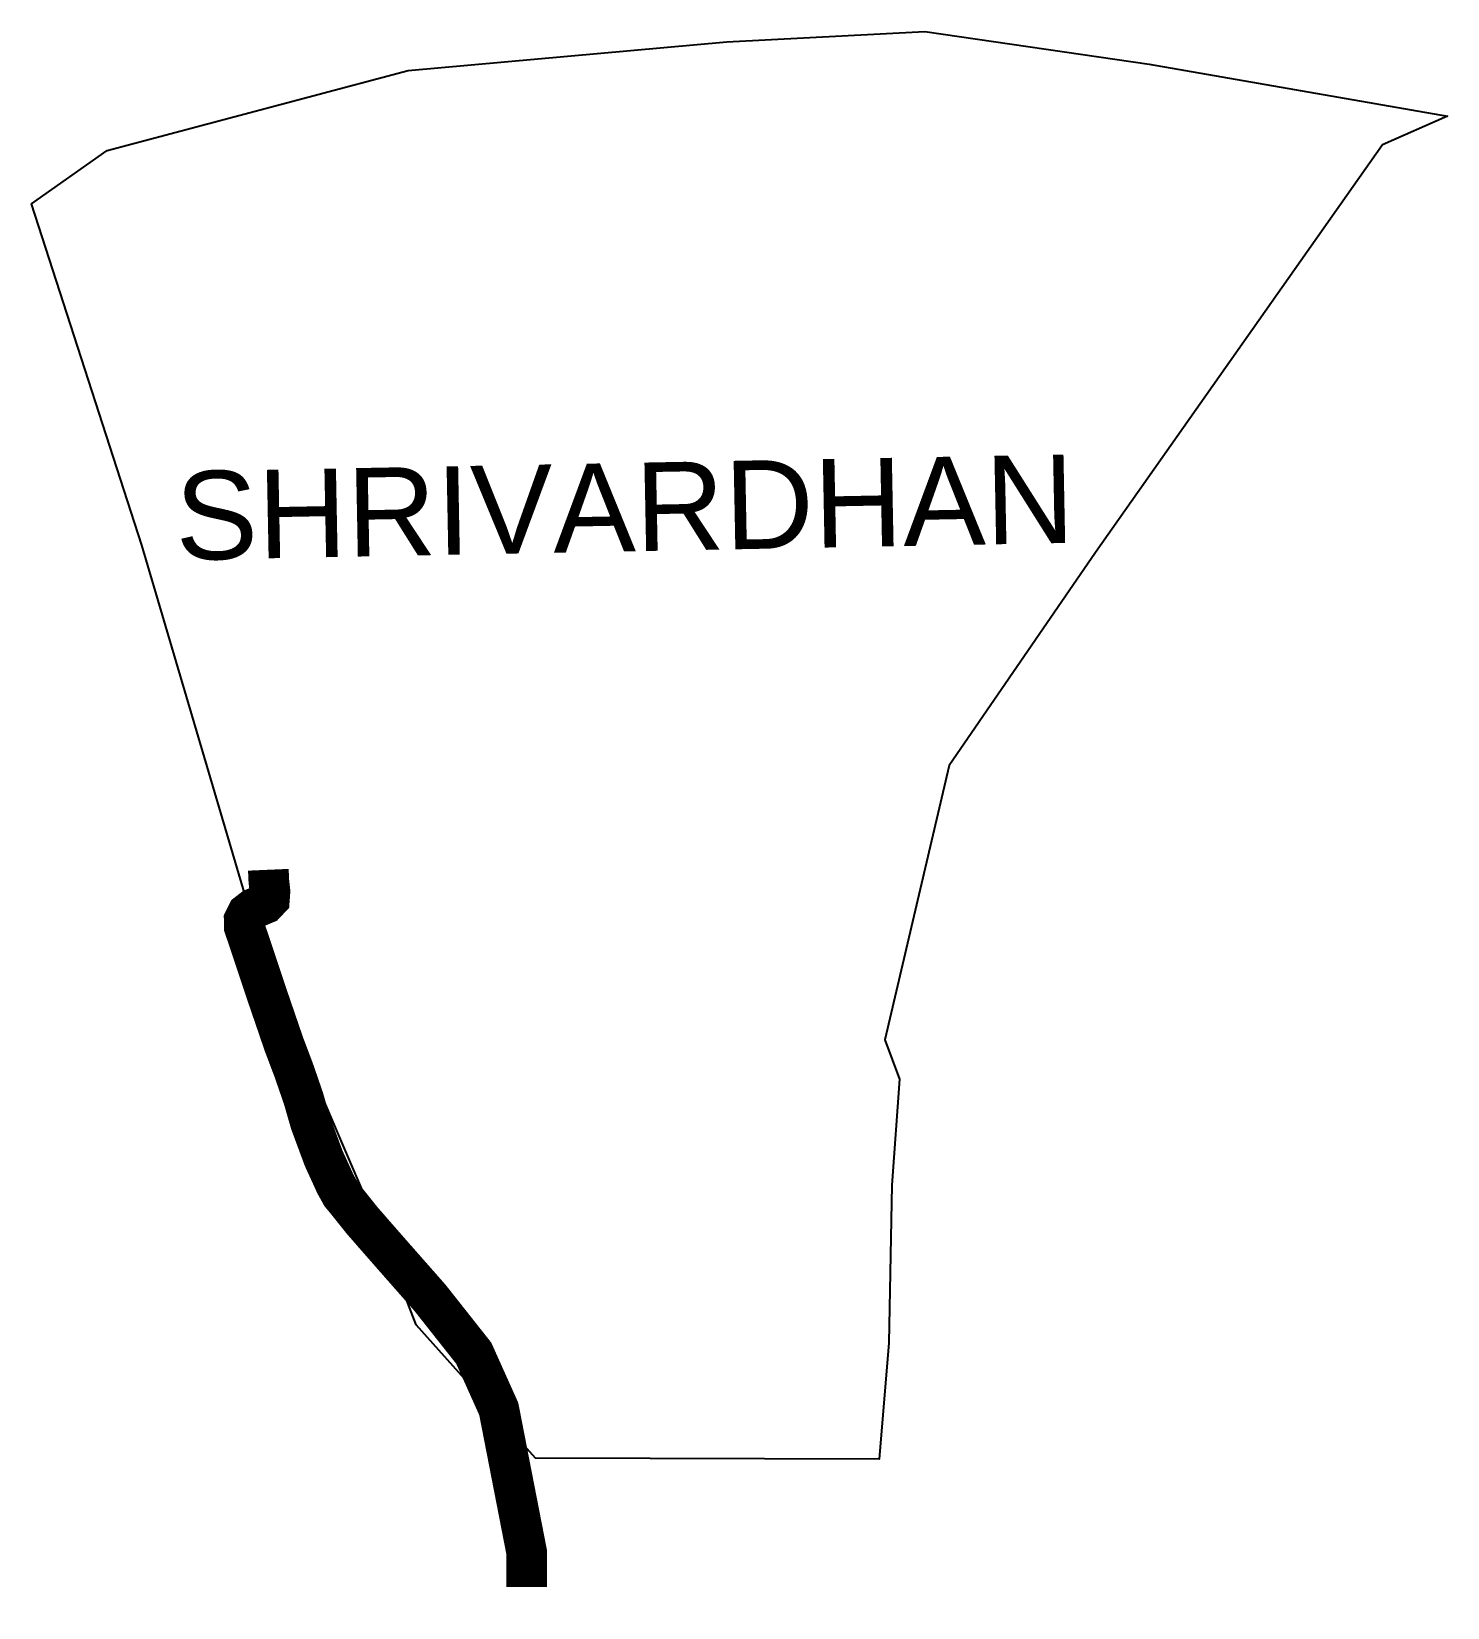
# Model space of a CAD drawing. Header units: metres. Extents: x 289336 to 291077, y 1994685 to 1996622.
import ezdxf

# ---------------------------------------------------------------- set-up
doc = ezdxf.new("R2010")
doc.units = ezdxf.units.M
for name, color, linetype in [('UNPROTECTED', 130, 'Continuous'), ('village', 3, 'Continuous'), ('VILLAGE NAME', 250, 'Continuous')]:
    doc.layers.add(name, color=color, linetype=linetype)
doc.styles.get("Standard").update_dxf_attribs({"font": 'simplex.shx'})

msp = doc.modelspace()

# ---------------------------------------------------------------- linework, layer by layer
at = {"layer": 'UNPROTECTED', "const_width": 50, "flags": 128}
msp.add_lwpolyline([(289627.2, 1995591.6), (289627.8, 1995577.8), (289629.2, 1995565.1), (289628.5, 1995555.5), (289623.3, 1995550), (289609.1, 1995544), (289601.5, 1995538.1), (289597.5, 1995530), (289597.6, 1995521.3), (289604.7, 1995500.4), (289627.1, 1995433.3), (289646.4, 1995377), (289658.3, 1995345.5), (289670.3, 1995310.8), (289679.1, 1995280.3), (289695.2, 1995236.9), (289709.8, 1995205), (289716.8, 1995192.3), (289724.5, 1995183), (289742.8, 1995160.1), (289778.8, 1995118.9), (289825.8, 1995065.5), (289879.7, 1994997.3), (289910.5, 1994928.7), (289944.8, 1994752.6), (289944.8, 1994709.6)], dxfattribs=at)
at = {"layer": 'village', "flags": 128}
msp.add_lwpolyline([(289799, 1996574.4), (290190.7, 1996609.5)], dxfattribs=at)
at = {"layer": 'village'}
for points in [[(290190.7, 1996609.5, 0), (290434.2, 1996622.2, 0), (290710, 1996582.2, 0), (291076.9, 1996518, 0), (290997, 1996483, 0), (290644.2, 1995981.8, 0), (290464.3, 1995719.6, 0), (290385.2, 1995382.6, 0), (290403.3, 1995334.2, 0), (290393.9, 1995203.8, 0), (290390.2, 1995010.2, 0), (290378.2, 1994866.9, 0), (289955.5, 1994868.2, 0), (289809.1, 1995032.2, 0), (289767.5, 1995140.1, 0), (289623.5, 1995475.6, 0), (289471.6, 1995990.5, 0), (289336, 1996410.4, 0), (289429.1, 1996475.9, 0)], [(289429.1, 1996475.9, 0), (289799, 1996574.4, 0)]]:
    msp.add_polyline3d(points, dxfattribs=at)

# ---------------------------------------------------------------- texts
at = {"layer": 'VILLAGE NAME', "insert": (289511.7, 1996081.1), "char_height": 108.748, "attachment_point": 1, "rotation": 1.1028}
msp.add_mtext_dynamic_manual_height_columns('{\\fArial|b0|i0|c0|p34;SHRIVARDHAN }', width=1068.399, gutter_width=543.7, heights=[112.5], dxfattribs=at)

doc.saveas('drawing.dxf')
